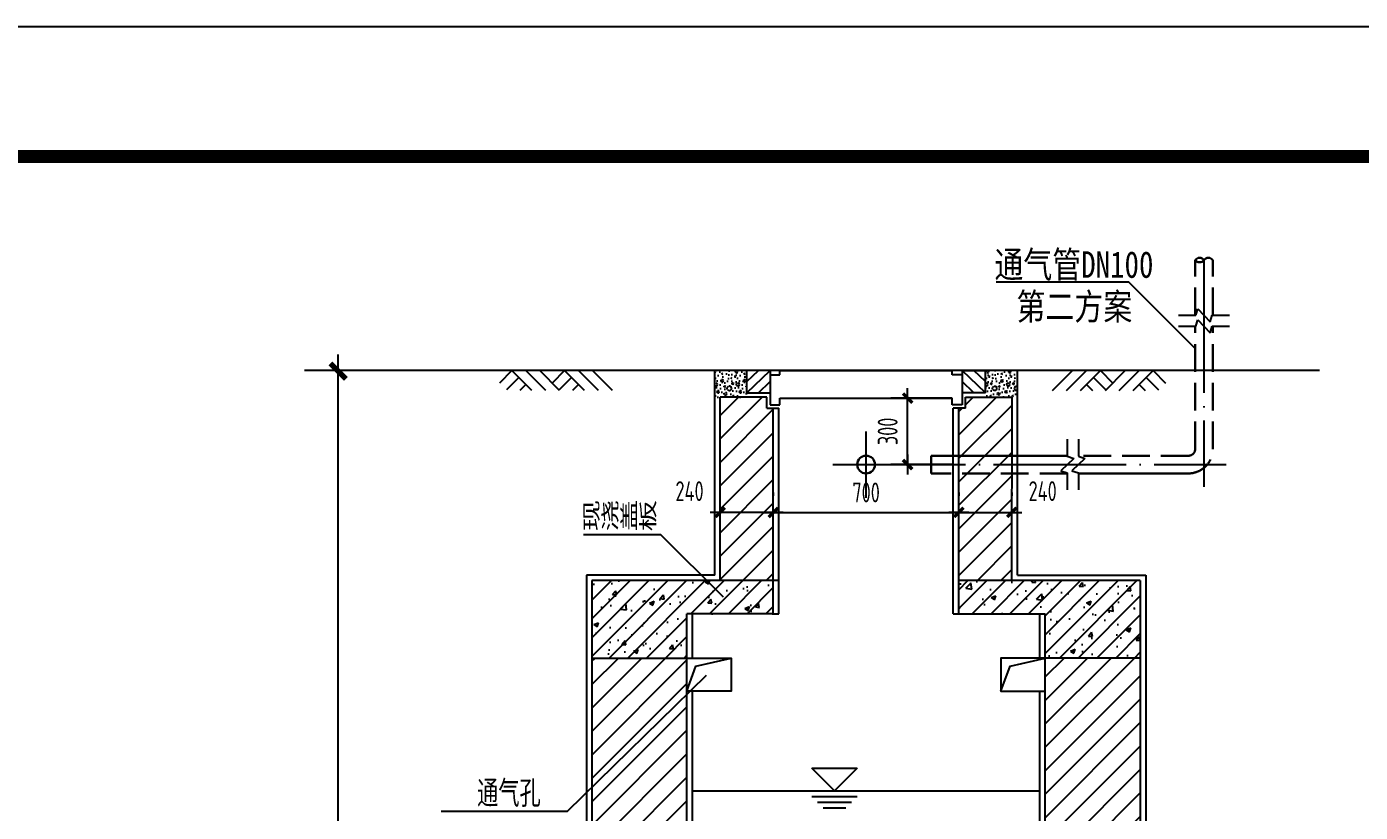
# Model space of a CAD drawing. Header units: millimetres. Extents: x -807114 to -50119, y -468455 to -61603.
# Drawn here: x -63008 to -56563, y -214538 to -210743 of the extents above; entities that cross this region are included whole.
import ezdxf

# ---------------------------------------------------------------- set-up
doc = ezdxf.new("R2010")
doc.units = ezdxf.units.MM
doc.header["$LTSCALE"] = 1000
doc.linetypes.add('DASH', pattern=[0.35, 0.25, -0.1])
doc.linetypes.add('DOTE', pattern=[2.42, 2, -0.2, 0.02, -0.2])
for name, color, linetype in [('Anno-Note', 241, 'Continuous'), ('DIM_给水', 3, 'Continuous'), ('DOTE', 8, 'DOTE'), ('OTHER', 7, 'Continuous'), ('PUB_DIM', 3, 'Continuous'), ('PUB_TEXT', 3, 'Continuous'), ('PUB_TITLE', 4, 'Continuous'), ('WALL', 9, 'Continuous')]:
    doc.layers.add(name, color=color, linetype=linetype)
doc.layers.add('水管', color=130, linetype='Continuous', lineweight=30)
doc.styles.add('_HZDX', font='txt.shx', dxfattribs={"width": 0.8, "bigfont": '@1hztxt.shx'})
doc.styles.add('DIM_FONT', font='tssdeng.shx', dxfattribs={"width": 0.7, "bigfont": 'tssdchn.shx'})
doc.styles.add('HZDX', font='simplex.shx', dxfattribs={"width": 0.7, "bigfont": 'HZTXT.SHX'})
doc.styles.add('宋体', font='simsun.ttc', dxfattribs={"width": 0.8})
doc.dimstyles.new('DIMB50', dxfattribs={"dimscale": 0.5, "dimtxt": 300, "dimasz": 1, "dimexe": 250, "dimexo": 300, "dimgap": 150, "dimtad": 1, "dimdec": 0, "dimzin": 0, "dimdsep": 46, "dimtxsty": 'DIM_FONT', "dimblk": '_DIMX', "dimcen": 0.09, "dimse2": 1, "dimclrt": 7, "dimadec": 0, "dimazin": 0, "dimtfac": 1, "dimtdec": 0, "dimtix": 1, "dimtmove": 2, "dimatfit": 3, "dimldrblk": '_DIMX', "dimfxl": 1, "dimtolj": 1, "dimtzin": 0, "dimarcsym": 0})
doc.dimstyles.new('DIMN30', dxfattribs={"dimscale": 0.3, "dimtxt": 300, "dimasz": 1, "dimexe": 250, "dimexo": 300, "dimgap": 150, "dimtad": 1, "dimdec": 0, "dimzin": 0, "dimdsep": 46, "dimtxsty": 'DIM_FONT', "dimblk": '_DIMX', "dimcen": 0.09, "dimclrt": 7, "dimadec": 0, "dimazin": 0, "dimtfac": 1, "dimtdec": 0, "dimtix": 1, "dimtmove": 2, "dimatfit": 3, "dimldrblk": '_DIMX', "dimfxl": 1, "dimtolj": 1, "dimtzin": 0, "dimarcsym": 0})
pattern_1 = [(45, (-18515.66, -11052.65), (-53.033, 53.033), [])]
pattern_2 = [(45, (-18515.663, -11052.65), (-42.42641, 42.42641), []), (50, (-18515.66, -11052.65), (215.178, -18.8256), [22.5, -247.5]), (355, (-18515.66, -11052.65), (-41.6254, 225.6576), [18, -198]), (100.4514, (-18497.73, -11054.22), (173.5528, 206.8319), [19.122, -210.3426]), (46.1842, (-18515.66, -10992.65), (320.1723, -49.6557), [33.75, -371.25]), (96.6356, (-18488.98, -10996.8), (280.3988, 292.2354), [28.683, -315.514]), (351.1842, (-18515.66, -10992.65), (280.3986, 292.2356), [27, -297]), (21, (-18485.66, -11007.65), (179.0721, -120.7857), [22.5, -247.5]), (326, (-18485.66, -11007.65), (72.9946, 217.545), [18, -198]), (71.4514, (-18470.74, -11017.72), (252.0668, 96.7591), [19.122, -210.3426]), (37.5, (-18515.66, -11052.65), (3.64796, 99.86816), [0, -195.6, 0, -201, 0, -198.75]), (7.5, (-18515.66, -11052.65), (78.92086, 118.3235), [0, -114.6, 0, -191.1, 0, -75.75]), (327.5, (-18582.56, -11052.65), (160.14673, -6.76646), [0, -75, 0, -234, 0, -310.5]), (317.5, (-18612.56, -11052.65), (174.95585, 30.0315), [0, -97.5, 0, -155.4, 0, -220.5])]

# ---------------------------------------------------------------- blocks, each defined once
blk = doc.blocks.new('_DIMX')
blk.add_line((-150, 0), (150, 0))
at = {"const_width": 50}
blk.add_lwpolyline([(-70, -70), (70, 70)], dxfattribs=at)
blk = doc.blocks.new('*D9406')
at = {"layer": 'Defpoints', "color": 0}
for p in [(225, 7360.2), (1175, 7360.2), (1175, 2960.7)]:
    blk.add_point(p, dxfattribs=at)
at = {"layer": 'PUB_DIM', "color": 0, "lineweight": -2}
for p, q in [((225, 2961.2), (225, 7359.7)), ((1025, 2960.7), (100, 2960.7))]:
    blk.add_line(p, q, dxfattribs=at)
at = {"layer": 'PUB_DIM', "color": 0, "linetype": 'ByBlock', "lineweight": -2, "xscale": 0.5, "yscale": 0.5, "zscale": 0.5}
for p, rotation in [((225, 7360.2), 90), ((225, 2960.7), 270)]:
    blk.add_blockref('_DIMX', p, dxfattribs=dict(at, rotation=rotation))
at = {"layer": 'PUB_DIM', "color": 7, "insert": (75, 5160.4), "char_height": 150, "attachment_point": 5, "rotation": 90, "style": 'DIM_FONT'}
blk.add_mtext('\\A1;H+h', dxfattribs=at)
blk = doc.blocks.new('*D9407')
at = {"layer": 'Defpoints', "color": 0}
for p in [(2192.7, 6721.9), (3031.7, 6721.9), (3031.7, 6721.9)]:
    blk.add_point(p, dxfattribs=at)
at = {"layer": 'PUB_DIM', "color": 0, "lineweight": -2}
for p, q in [((2192.7, 6811.9), (2192.7, 6796.9)), ((3031.7, 6811.9), (3031.7, 6796.9)), ((2193, 6721.9), (3031.4, 6721.9))]:
    blk.add_line(p, q, dxfattribs=at)
at = {"layer": 'PUB_DIM', "color": 0, "linetype": 'ByBlock', "lineweight": -2, "xscale": 0.3, "yscale": 0.3, "zscale": 0.3, "rotation": 180}
blk.add_blockref('_DIMX', (2192.7, 6721.9), dxfattribs=at)
at = {"layer": 'PUB_DIM', "color": 0, "linetype": 'ByBlock', "lineweight": -2, "xscale": 0.3, "yscale": 0.3, "zscale": 0.3}
blk.add_blockref('_DIMX', (3031.7, 6721.9), dxfattribs=at)
at = {"layer": 'PUB_DIM', "color": 7, "insert": (2612.2, 6811.9), "char_height": 90, "attachment_point": 5, "style": 'DIM_FONT'}
blk.add_mtext('\\A1;700', dxfattribs=at)
blk = doc.blocks.new('*D9408')
at = {"layer": 'Defpoints', "color": 0}
for p in [(3031.7, 6721.9), (3271.7, 6721.9), (3271.7, 6721.9)]:
    blk.add_point(p, dxfattribs=at)
at = {"layer": 'PUB_DIM', "color": 0, "lineweight": -2}
for p, q in [((3031.7, 6811.9), (3031.7, 6796.9)), ((3271.7, 6811.9), (3271.7, 6796.9)), ((3032, 6721.9), (3271.4, 6721.9))]:
    blk.add_line(p, q, dxfattribs=at)
at = {"layer": 'PUB_DIM', "color": 0, "linetype": 'ByBlock', "lineweight": -2, "xscale": 0.3, "yscale": 0.3, "zscale": 0.3, "rotation": 180}
blk.add_blockref('_DIMX', (3031.7, 6721.9), dxfattribs=at)
at = {"layer": 'PUB_DIM', "color": 0, "linetype": 'ByBlock', "lineweight": -2, "xscale": 0.3, "yscale": 0.3, "zscale": 0.3}
blk.add_blockref('_DIMX', (3271.7, 6721.9), dxfattribs=at)
at = {"layer": 'PUB_DIM', "color": 7, "insert": (3410.6, 6817.9), "char_height": 90, "attachment_point": 5, "style": 'DIM_FONT'}
blk.add_mtext('\\A1;240', dxfattribs=at)
blk = doc.blocks.new('*D9409')
at = {"layer": 'Defpoints', "color": 0}
for p in [(1952.7, 6721.9), (1952.7, 6721.9), (2192.7, 6721.9)]:
    blk.add_point(p, dxfattribs=at)
at = {"layer": 'PUB_DIM', "color": 0, "lineweight": -2}
for p, q in [((2192.4, 6721.9), (1953, 6721.9)), ((1952.7, 6631.9), (1952.7, 6646.9)), ((2192.7, 6631.9), (2192.7, 6646.9))]:
    blk.add_line(p, q, dxfattribs=at)
at = {"layer": 'PUB_DIM', "color": 0, "linetype": 'ByBlock', "lineweight": -2, "xscale": 0.3, "yscale": 0.3, "zscale": 0.3, "rotation": 180}
blk.add_blockref('_DIMX', (1952.7, 6721.9), dxfattribs=at)
at = {"layer": 'PUB_DIM', "color": 0, "linetype": 'ByBlock', "lineweight": -2, "xscale": 0.3, "yscale": 0.3, "zscale": 0.3}
blk.add_blockref('_DIMX', (2192.7, 6721.9), dxfattribs=at)
at = {"layer": 'PUB_DIM', "color": 7, "insert": (1813.8, 6817.9), "char_height": 90, "attachment_point": 5, "style": 'DIM_FONT'}
blk.add_mtext('\\A1;240', dxfattribs=at)
blk = doc.blocks.new('*D9415')
at = {"layer": 'Defpoints', "color": 0}
for p in [(2799.8, 7238), (3091.9, 7238), (3091.9, 6938)]:
    blk.add_point(p, dxfattribs=at)
at = {"layer": 'PUB_DIM', "color": 0, "lineweight": -2}
for p, q in [((3001.9, 7238), (2724.8, 7238)), ((2799.8, 6938.3), (2799.8, 7237.7)), ((3001.9, 6938), (2724.8, 6938))]:
    blk.add_line(p, q, dxfattribs=at)
at = {"layer": 'PUB_DIM', "color": 0, "linetype": 'ByBlock', "lineweight": -2, "xscale": 0.3, "yscale": 0.3, "zscale": 0.3}
for p, rotation in [((2799.8, 7238), 90), ((2799.8, 6938), 270)]:
    blk.add_blockref('_DIMX', p, dxfattribs=dict(at, rotation=rotation))
at = {"layer": 'PUB_DIM', "color": 7, "insert": (2709.8, 7088), "char_height": 90, "attachment_point": 5, "rotation": 90, "style": 'DIM_FONT'}
blk.add_mtext('\\A1;300', dxfattribs=at)
blk = doc.blocks.new('21421421414214')
at = {"layer": 'PUB_TITLE'}
for points in [[(1970238.7, -2753495.5), (2012595.8, -2753495.5), (2012595.8, -2723546), (1970238.7, -2723546)], [(1971801.4, -2752782.4), (2011882.7, -2752782.4), (2011882.7, -2724259.1), (1971801.4, -2724259.1)]]:
    blk.add_lwpolyline(points, close=True, dxfattribs=at)
at = {"layer": 'PUB_TITLE', "const_width": 71.3}
blk.add_lwpolyline([(1971801.4, -2752782.4), (2011882.7, -2752782.4), (2011882.7, -2724259.1), (1971801.4, -2724259.1)], close=True, dxfattribs=at)
blk = doc.blocks.new('321214214124124')
blk.add_blockref('21421421414214', (0, 0))
blk = doc.blocks.new('A$C0A7C5742')
at = {"layer": 'Anno-Note'}
h = blk.add_hatch(dxfattribs=at)
h.set_pattern_fill('AN32C', color=256, scale=100, style=0)
h.set_pattern_definition([(7e-15, (-8181.37, -11083.15), (50, 100), [0, -100]), (7e-15, (-8239.87, -11096.65), (50, 100), [0, -100]), (7e-15, (-8207.37, -11097.65), (50, 100), [0, -100]), (7e-15, (-8171.87, -11068.15), (50, 100), [0, -100]), (7e-15, (-8213.37, -11102.65), (50, 100), [0, -100]), (7e-15, (-8161.87, -11005.15), (50, 100), [0, -100]), (7e-15, (-8192.37, -11013.15), (50, 100), [0, -100]), (7e-15, (-8176.37, -11025.65), (50, 100), [0, -100]), (7e-15, (-8257.87, -11027.65), (50, 100), [0, -100]), (7e-15, (-8208.87, -11032.15), (50, 100), [0, -100]), (7e-15, (-8227.87, -11057.65), (50, 100), [0, -100]), (7e-15, (-8226.87, -11095.15), (50, 100), [0, -100]), (7e-15, (-8189.37, -11099.15), (50, 100), [0, -100]), (7e-15, (-8161.87, -11055.15), (50, 100), [0, -100]), (7e-15, (-8255.37, -11070.65), (50, 100), [0, -100]), (7e-15, (-8246.87, -11053.65), (50, 100), [0, -100]), (7e-15, (-8207.87, -11060.65), (50, 100), [0, -100]), (7e-15, (-8221.87, -11075.15), (50, 100), [0, -100]), (7e-15, (-8229.87, -11042.15), (50, 100), [0, -100]), (7e-15, (-8217.37, -11004.65), (50, 100), [0, -100]), (7e-15, (-8251.37, -11091.65), (50, 100), [0, -100]), (7e-15, (-8196.37, -11025.15), (50, 100), [0, -100]), (7e-15, (-8242.87, -11023.65), (50, 100), [0, -100]), (7e-15, (-8250.87, -11010.65), (50, 100), [0, -100]), (130.601294, (-8168.0165, -11036.461), (-249.9999977, 300.0000018), [4.39026, -1839.5186]), (18.43495, (-8175.16, -11034.556), (250, 100), [4.51754, -627.938]), (90, (-8175.16, -11038.84), (50, 100), [4.2857, -195.7143]), (161.56505, (-8170.874, -11040.27), (-250.000002, 99.999993), [4.51754, -627.938]), (53.1301, (-8170.874, -11040.27), (50, 100), [4.7619, -495.2381]), (135, (-8167.064, -11091.223), (-50.000006, 99.999993), [4.0406, -278.8021]), (45, (-8172.78, -11091.223), (50, 100), [4.0406, -278.8021]), (135, (-8169.92, -11094.08), (-50.000006, 99.999993), [4.0406, -278.8021]), (45, (-8169.92, -11094.08), (50, 100), [4.0406, -278.8021]), (116.56505, (-8215.16, -11024.08), (-7e-06, 200), [5.32397, -106.4794]), (180, (-8217.54, -11019.32), (-50, 100), [5.7143, -94.2857]), (63.43495, (-8225.64, -11024.08), (8e-08, 200), [5.32397, -106.4794]), (116.56505, (-8223.255, -11028.84), (-7e-06, 200), [5.32397, -106.4794]), (7e-15, (-8223.25, -11028.84), (50, 100), [5.7143, -94.2857]), (63.43495, (-8217.54, -11028.84), (8e-08, 200), [5.32397, -106.4794]), (107.102728, (-8177.5404, -11057.8893), (-149.9999946, 500.0000019), [6.4769, -2713.8172]), (143.972626, (-8179.445, -11051.699), (-949.9999893, 700.0000002), [6.4769, -1353.6701]), (180, (-8184.68, -11047.89), (-50, 100), [6.19048, -93.8095]), (36.027373, (-8196.112, -11051.699), (949.9999943, 699.9999934), [6.4769, -1353.6701]), (71.56505, (-8198.017, -11057.413), (150.000001, 500), [6.0234, -626.43214]), (107.102728, (-8196.1118, -11063.6036), (-149.9999946, 500.0000019), [6.4769, -2713.8172]), (143.972626, (-8190.874, -11067.413), (-949.9999893, 700.0000002), [6.4769, -1353.6701]), (7e-15, (-8190.87, -11067.41), (50, 100), [6.19048, -93.8095]), (36.027373, (-8184.683, -11067.413), (949.9999943, 699.9999934), [6.4769, -1353.6701]), (71.56505, (-8179.445, -11063.604), (150.000001, 500), [6.0234, -626.43214]), (150.25512, (-8176.588, -11011.223), (-150, 99.999999), [3.83917, -802.3866]), (90, (-8179.92, -11013.127), (50, 100), [3.80952, -196.19047]), (29.74488, (-8179.921, -11013.127), (150, 99.9999995), [3.83917, -802.3866]), (116.56505, (-8199.92, -11082.175), (-7e-06, 200), [5.32397, -106.4794]), (168.690067, (-8202.302, -11077.413), (-450.000001, 99.9999976), [4.8562, -1014.9476]), (41.185925, (-8210.8737, -11079.794), (1249.9999962, 1099.9999937), [5.06197, -2120.9671]), (90, (-8210.874, -11084.556), (50, 100), [4.7619, -195.2381]), (138.814074, (-8207.064, -11087.8893), (-1249.9999815, 1100.0000103), [5.06197, -2120.9671]), (16.699244, (-8207.064, -11087.8893), (1649.9999972, 499.9999976), [4.97157, -2083.0897]), (60.945396, (-8202.3023, -11086.4607), (50.0000002, 99.9999997), [4.9027, -2054.2233]), (109.983106, (-8241.826, -11040.2703), (-250.0000013, 699.99999924), [5.57367, -2335.3663]), (155.556045, (-8243.731, -11035.032), (-650.0000031, 299.99999404), [5.75383, -2410.8553]), (24.443955, (-8254.207, -11035.032), (650.0000009, 299.9999988), [5.75383, -2410.8553]), (70.016893, (-8256.1118, -11040.2703), (250.00000115, 699.9999994), [5.57367, -2335.3663]), (109.983106, (-8254.207, -11045.5084), (-250.0000013, 699.99999924), [5.57367, -2335.3663]), (160.016893, (-8248.969, -11047.413), (-250.0000012, 99.999996), [5.57367, -1164.8963]), (19.983107, (-8248.969, -11047.413), (249.9999997, 100.0000002), [5.57367, -1164.8963]), (70.016893, (-8243.731, -11045.5084), (250.00000115, 699.9999994), [5.57367, -2335.3663]), (122.005383, (-8204.683, -11049.318), (-50.000007, 99.999995), [4.49237, -938.90574]), (18.43495, (-8211.35, -11046.937), (250, 100), [4.51754, -627.938]), (90, (-8211.35, -11051.223), (50, 100), [4.2857, -195.7143]), (161.56505, (-8207.064, -11052.651), (-250.000002, 99.999993), [4.51754, -627.938]), (54.462322, (-8207.064, -11052.651), (349.9999998, 499.9999997), [4.09634, -1716.3687]), (116.56505, (-8233.73, -11073.6), (-7e-06, 200), [5.32397, -106.4794]), (180, (-8236.11, -11068.84), (-50, 100), [5.2381, -94.7619]), (59.036243, (-8244.207, -11073.604), (50, 99.9999995), [5.5533, -1160.637]), (120.963756, (-8241.35, -11078.3655), (-50.000007, 99.9999954), [5.5533, -1160.637]), (7e-15, (-8241.35, -11078.37), (50, 100), [5.2381, -94.7619]), (63.43495, (-8236.11, -11078.366), (8e-08, 200), [5.32397, -106.4794])])
h.paths.add_polyline_path([(2072.7, 7363), (1927.7, 7363), (1927.7, 7243), (1952.7, 7243), (2072.7, 7243), (2072.7, 7263)])
h = blk.add_hatch(dxfattribs=at)
h.set_pattern_fill('AN32C', color=256, scale=100, style=0)
h.set_pattern_definition([(180, (13405.77, -11083.15), (-50, 100), [0, -100]), (180, (13464.27, -11096.65), (-50, 100), [0, -100]), (180, (13431.77, -11097.65), (-50, 100), [0, -100]), (180, (13396.27, -11068.15), (-50, 100), [0, -100]), (180, (13437.77, -11102.65), (-50, 100), [0, -100]), (180, (13386.27, -11005.15), (-50, 100), [0, -100]), (180, (13416.77, -11013.15), (-50, 100), [0, -100]), (180, (13400.77, -11025.65), (-50, 100), [0, -100]), (180, (13482.27, -11027.65), (-50, 100), [0, -100]), (180, (13433.27, -11032.15), (-50, 100), [0, -100]), (180, (13452.27, -11057.65), (-50, 100), [0, -100]), (180, (13451.27, -11095.15), (-50, 100), [0, -100]), (180, (13413.77, -11099.15), (-50, 100), [0, -100]), (180, (13386.27, -11055.15), (-50, 100), [0, -100]), (180, (13479.77, -11070.65), (-50, 100), [0, -100]), (180, (13471.27, -11053.65), (-50, 100), [0, -100]), (180, (13432.27, -11060.65), (-50, 100), [0, -100]), (180, (13446.27, -11075.15), (-50, 100), [0, -100]), (180, (13454.27, -11042.15), (-50, 100), [0, -100]), (180, (13441.77, -11004.65), (-50, 100), [0, -100]), (180, (13475.77, -11091.65), (-50, 100), [0, -100]), (180, (13420.77, -11025.15), (-50, 100), [0, -100]), (180, (13467.27, -11023.65), (-50, 100), [0, -100]), (180, (13475.27, -11010.65), (-50, 100), [0, -100]), (49.398706, (13392.4086, -11036.461), (249.9999977, 300.0000018), [4.39026, -1839.5186]), (161.56505, (13399.551, -11034.556), (-250, 100), [4.51754, -627.938]), (90, (13399.55, -11038.84), (-50, 100), [4.2857, -195.7143]), (18.43495, (13395.266, -11040.27), (250.000002, 99.999993), [4.51754, -627.938]), (126.8699, (13395.266, -11040.27), (-50, 100), [4.7619, -495.2381]), (45, (13391.456, -11091.223), (50.000006, 99.999993), [4.0406, -278.8021]), (135, (13397.17, -11091.223), (-50, 100), [4.0406, -278.8021]), (45, (13394.313, -11094.08), (50.000006, 99.999993), [4.0406, -278.8021]), (135, (13394.313, -11094.08), (-50, 100), [4.0406, -278.8021]), (63.43495, (13439.55, -11024.08), (7e-06, 200), [5.32397, -106.4794]), (7e-15, (13441.93, -11019.32), (50, 100), [5.7143, -94.2857]), (116.56505, (13450.03, -11024.08), (-8e-08, 200), [5.32397, -106.4794]), (63.43495, (13447.65, -11028.84), (7e-06, 200), [5.32397, -106.4794]), (180, (13447.65, -11028.84), (-50, 100), [5.7143, -94.2857]), (116.56505, (13441.93, -11028.84), (-8e-08, 200), [5.32397, -106.4794]), (72.897272, (13401.9324, -11057.8893), (149.9999946, 500.0000019), [6.4769, -2713.8172]), (36.027374, (13403.837, -11051.699), (949.9999893, 700.0000002), [6.4769, -1353.6701]), (7e-15, (13409.08, -11047.89), (50, 100), [6.19048, -93.8095]), (143.972627, (13420.504, -11051.699), (-949.9999943, 699.9999934), [6.4769, -1353.6701]), (108.43495, (13422.409, -11057.413), (-150.000001, 500), [6.0234, -626.43214]), (72.897272, (13420.504, -11063.6036), (149.9999946, 500.0000019), [6.4769, -2713.8172]), (36.027374, (13415.266, -11067.413), (949.9999893, 700.0000002), [6.4769, -1353.6701]), (180, (13415.27, -11067.41), (-50, 100), [6.19048, -93.8095]), (143.972627, (13409.075, -11067.413), (-949.9999943, 699.9999934), [6.4769, -1353.6701]), (108.43495, (13403.837, -11063.604), (-150.000001, 500), [6.0234, -626.43214]), (29.74488, (13400.98, -11011.223), (150, 99.999999), [3.83917, -802.3866]), (90, (13404.313, -11013.127), (-50, 100), [3.80952, -196.19047]), (150.25512, (13404.313, -11013.127), (-150, 99.9999995), [3.83917, -802.3866]), (63.43495, (13424.31, -11082.175), (7e-06, 200), [5.32397, -106.4794]), (11.309933, (13426.694, -11077.413), (450.000001, 99.9999976), [4.8562, -1014.9476]), (138.814075, (13435.2657, -11079.794), (-1249.9999962, 1099.9999937), [5.06197, -2120.9671]), (90, (13435.266, -11084.556), (-50, 100), [4.7619, -195.2381]), (41.185926, (13431.456, -11087.8893), (1249.9999815, 1100.0000103), [5.06197, -2120.9671]), (163.300756, (13431.456, -11087.8893), (-1649.9999972, 499.9999976), [4.97157, -2083.0897]), (119.054604, (13426.6943, -11086.4607), (-50.0000002, 99.9999997), [4.9027, -2054.2233]), (70.016894, (13466.218, -11040.2703), (250.0000013, 699.99999924), [5.57367, -2335.3663]), (24.443955, (13468.123, -11035.032), (650.0000031, 299.99999404), [5.75383, -2410.8553]), (155.556045, (13478.599, -11035.032), (-650.0000009, 299.9999988), [5.75383, -2410.8553]), (109.983107, (13480.504, -11040.2703), (-250.00000115, 699.9999994), [5.57367, -2335.3663]), (70.016894, (13478.599, -11045.5084), (250.0000013, 699.99999924), [5.57367, -2335.3663]), (19.983107, (13473.361, -11047.413), (250.0000012, 99.999996), [5.57367, -1164.8963]), (160.016894, (13473.361, -11047.413), (-249.9999997, 100.0000002), [5.57367, -1164.8963]), (109.983107, (13468.123, -11045.5084), (-250.00000115, 699.9999994), [5.57367, -2335.3663]), (57.994617, (13429.075, -11049.318), (50.000007, 99.999995), [4.49237, -938.90574]), (161.56505, (13435.742, -11046.937), (-250, 100), [4.51754, -627.938]), (90, (13435.74, -11051.223), (-50, 100), [4.2857, -195.7143]), (18.43495, (13431.456, -11052.651), (250.000002, 99.999993), [4.51754, -627.938]), (125.537678, (13431.456, -11052.651), (-349.9999998, 499.9999997), [4.09634, -1716.3687]), (63.43495, (13458.12, -11073.6), (7e-06, 200), [5.32397, -106.4794]), (7e-15, (13460.5, -11068.84), (50, 100), [5.2381, -94.7619]), (120.963757, (13468.599, -11073.604), (-50, 99.9999995), [5.5533, -1160.637]), (59.036244, (13465.742, -11078.3655), (50.000007, 99.9999954), [5.5533, -1160.637]), (180, (13465.74, -11078.37), (-50, 100), [5.2381, -94.7619]), (116.56505, (13460.5, -11078.366), (-8e-08, 200), [5.32397, -106.4794])])
h.paths.add_polyline_path([(3151.7, 7363), (3296.7, 7363), (3296.7, 7243), (3271.7, 7243), (3151.7, 7243), (3151.7, 7263)])
h = blk.add_hatch(dxfattribs=at)
h.set_pattern_fill('ANSI31', color=256, scale=600, style=0)
h.set_pattern_definition([(45, (-18303.66, -11052.65), (-53.033, 53.033), [])])
h.paths.add_polyline_path([(1952.7, 6413.5), (2192.7, 6413.5), (2192.7, 7193), (2162.7, 7193), (2162.7, 7243), (1952.1, 7243)])
h = blk.add_hatch(dxfattribs=at)
h.set_pattern_fill('ANSI31', color=256, scale=600, style=0)
h.set_pattern_definition(pattern_1)
h.paths.add_polyline_path([(3272.3, 7243), (3061.7, 7243), (3061.7, 7193), (3031.7, 7193), (3031.7, 6413.5), (3271.7, 6413.5)])
h = blk.add_hatch(dxfattribs=at)
h.set_pattern_fill('AN31C', color=256, scale=300, style=0)
h.set_pattern_definition(pattern_2)
h.paths.add_polyline_path([(1372.2, 6413.5), (1372.2, 6063.5), (1802.2, 6063.5), (1802.2, 6263.5), (2192.7, 6263.5), (2192.7, 6413.5)])
h = blk.add_hatch(dxfattribs=at)
h.set_pattern_fill('AN31C', color=256, scale=300, style=0)
h.set_pattern_definition(pattern_2)
h.paths.add_polyline_path([(3852.2, 6413.5), (3852.2, 6063.5), (3422.2, 6063.5), (3422.2, 6263.5), (3031.7, 6263.5), (3031.7, 6413.5)])
h = blk.add_hatch(dxfattribs=at)
h.set_pattern_fill('ANSI31', color=256, scale=600, style=0)
h.set_pattern_definition(pattern_1)
h.paths.add_polyline_path([(1372.2, 3263.5), (1802.2, 3263.5), (1802.2, 4613.5), (1372.2, 4613.5)])
h.paths.add_polyline_path([(1802.2, 6063.5), (1372.2, 6063.5), (1372.2, 4853.5), (1802.2, 4853.5)])
h = blk.add_hatch(dxfattribs=at)
h.set_pattern_fill('ANSI31', color=256, scale=600, style=0)
h.set_pattern_definition(pattern_1)
h.paths.add_polyline_path([(3852.2, 3263.5), (3422.2, 3263.5), (3422.2, 4613.5), (3852.2, 4613.5)])
h.paths.add_polyline_path([(3422.2, 6063.5), (3852.2, 6063.5), (3852.2, 4853.5), (3422.2, 4853.5)])
for p, q in [((4662.6, 7363), (72.2, 7363)), ((1927.7, 6438.5), (1927.7, 7363)), ((3296.7, 6438.5), (3296.7, 7363)), ((2217.7, 6263.5), (2217.7, 7193)), ((3006.7, 6263.5), (3006.7, 7193)), ((1927.7, 6438.5), (1347.2, 6438.5)), ((3296.7, 6438.5), (3877.2, 6438.5)), ((1827.2, 6063.5), (1827.2, 6263.5)), ((2192.7, 6263.5), (2217.7, 6263.5)), ((3006.7, 6263.5), (3031.7, 6263.5)), ((3397.2, 6063.5), (3397.2, 6263.5)), ((1827.2, 3318.5), (1827.2, 5913.5)), ((3397.2, 3318.5), (3397.2, 5913.5)), ((1827.2, 5463.5), (3397.2, 5463.5))]:
    blk.add_line(p, q)
for points in [[(4100.2, 7462.6), (3800.3, 7762.3), (3200.3, 7762.3)], [(1967.8, 6338.5), (1683.7, 6620.9), (1333.7, 6620.9)], [(1347.2, 6438.5), (1347.2, 3263.5)], [(3877.2, 6438.5), (3877.2, 3263.5)], [(1802.2, 6063.5), (2002.2, 6063.5), (2002.2, 5913.5), (1802.2, 5913.5)], [(1802.2, 5913.5), (1843, 6026.5), (2002.2, 6063.5)], [(3422.2, 6063.5), (3222.2, 6063.5), (3222.2, 5913.5), (3422.2, 5913.5)], [(3222.2, 5913.5), (3263, 6026.5), (3422.2, 6063.5)], [(1888.4, 5984.8), (1259.8, 5370.4), (690.5, 5370.4)]]:
    blk.add_lwpolyline(points)
for p, q in [((1010.3, 7363), (954, 7306.7)), ((1100.3, 7273), (1010.3, 7363)), ((1163.3, 7273), (1073.3, 7363)), ((1226.3, 7273), (1136.3, 7363)), ((1248.8, 7363), (1192.5, 7306.7)), ((1338.8, 7273), (1248.8, 7363)), ((1401.8, 7273), (1311.8, 7363)), ((1464.8, 7273), (1374.8, 7363)), ((2072.7, 7263), (2177.7, 7363)), ((2072.7, 7313), (2125.2, 7363)), ((3151.7, 7263), (3046.7, 7363)), ((3151.7, 7313), (3099.2, 7363)), ((3455.7, 7273), (3545.7, 7363)), ((3518.7, 7273), (3608.7, 7363)), ((3581.7, 7273), (3671.7, 7363)), ((3671.7, 7363), (3728, 7306.7)), ((3694.2, 7273), (3784.2, 7363)), ((3757.2, 7273), (3847.2, 7363)), ((3820.2, 7273), (3910.2, 7363)), ((3910.2, 7363), (3966.5, 7306.7)), ((1041.8, 7331.5), (985.5, 7275.2)), ((1073.3, 7300), (1046.3, 7273)), ((1280.3, 7331.5), (1224, 7275.2)), ((1311.8, 7300), (1284.8, 7273)), ((2125.2, 7263), (2177.7, 7313)), ((3099.2, 7263), (3046.7, 7313)), ((3608.7, 7300), (3635.7, 7273)), ((3640.2, 7331.5), (3696.5, 7275.2)), ((3847.2, 7300), (3874.2, 7273)), ((3878.7, 7331.5), (3935, 7275.2)), ((2192.7, 7193), (2217.7, 7193)), ((3031.7, 7193), (3006.7, 7193))]:
    blk.add_line(p, q, dxfattribs=at)
at = {"layer": 'DOTE', "ltscale": 0.3}
for p, q in [((4140.2, 7862.6), (4140.2, 6838)), ((2612.2, 6788), (2612.2, 7088)), ((2462.2, 6938), (4240.2, 6938))]:
    blk.add_line(p, q, dxfattribs=at)
at = {"layer": 'OTHER'}
for p, q in [((4025.5, 7613.3), (4102.9, 7613.3)), ((4102.9, 7613.3), (4112.2, 7642.6)), ((4112.2, 7642.6), (4168.2, 7584)), ((4168.2, 7584), (4177.5, 7613.3)), ((4177.5, 7613.3), (4254.9, 7613.3)), ((4025.5, 7563.3), (4102.9, 7563.3)), ((4102.8, 7563.1), (4112.1, 7592.4)), ((4112.1, 7592.4), (4168.1, 7533.8)), ((4168.1, 7533.8), (4177.5, 7563.3)), ((4177.5, 7563.3), (4254.9, 7563.3)), ((3522.2, 7052.6), (3522.2, 6975.3)), ((3572.2, 7052.6), (3572.2, 6975.3)), ((3551.3, 6966), (3492.7, 6910)), ((3522, 6975.4), (3551.3, 6966)), ((3601.5, 6966), (3542.9, 6910)), ((3572.2, 6975.3), (3601.5, 6966)), ((3492.7, 6910), (3522.2, 6900.6)), ((3522.2, 6900.6), (3522.2, 6823.3)), ((3542.9, 6910), (3572.2, 6900.6)), ((3572.2, 6900.6), (3572.2, 6823.3))]:
    blk.add_line(p, q, dxfattribs=at)
at = {"layer": 'PUB_DIM'}
for p, q in [((2469.1, 5463.5), (2367.1, 5565.5)), ((2367.1, 5565.5), (2571.1, 5565.5)), ((2571.1, 5565.5), (2469.1, 5463.5)), ((2367.1, 5438), (2571.1, 5438)), ((2392.6, 5412.5), (2545.6, 5412.5)), ((2418.1, 5387), (2520.1, 5387))]:
    blk.add_line(p, q, dxfattribs=at)
at = {"layer": 'WALL'}
for p, q in [((2072.7, 7263), (2072.7, 7363)), ((2177.7, 7363), (2072.7, 7363)), ((2177.7, 7363), (2177.7, 7208)), ((2222.7, 7343), (2222.7, 7363)), ((2222.7, 7363), (3001.7, 7363)), ((3001.7, 7343), (3001.7, 7363)), ((3046.7, 7363), (3046.7, 7208)), ((3046.7, 7363), (3151.7, 7363)), ((3151.7, 7263), (3151.7, 7363)), ((2177.7, 7343), (2222.7, 7343)), ((3046.7, 7343), (3001.7, 7343)), ((1952.7, 6413.5), (1952.1, 7243)), ((2162.7, 7243), (1952.7, 7243)), ((2072.7, 7263), (2177.7, 7263)), ((2162.7, 7193), (2162.7, 7243)), ((2222.7, 7208), (2222.7, 7238)), ((2222.7, 7238), (3001.7, 7238)), ((3001.7, 7208), (3001.7, 7238)), ((3151.7, 7263), (3046.7, 7263)), ((3061.7, 7243), (3271.7, 7243)), ((3061.7, 7193), (3061.7, 7243)), ((3271.7, 6413.5), (3272.3, 7243)), ((2162.7, 7193), (2192.7, 7193)), ((2177.7, 7208), (2222.7, 7208)), ((2192.7, 6263.5), (2192.7, 7193)), ((3046.7, 7208), (3001.7, 7208)), ((3061.7, 7193), (3031.7, 7193)), ((3031.7, 6263.5), (3031.7, 7193)), ((2217.7, 6413.5), (1372.2, 6413.5)), ((1372.2, 6413.5), (1372.2, 3263.5)), ((3852.2, 6413.5), (3031.7, 6413.5)), ((3852.2, 6413.5), (3852.2, 3263.5)), ((1802.2, 3263.5), (1802.2, 6263.5)), ((2192.7, 6263.5), (1802.2, 6263.5)), ((3031.7, 6263.5), (3422.2, 6263.5)), ((3422.2, 3263.5), (3422.2, 6263.5)), ((1372.2, 6063.5), (1802.2, 6063.5)), ((3852.2, 6063.5), (3422.2, 6063.5))]:
    blk.add_line(p, q, dxfattribs=at)
at = {"layer": '水管', "linetype": 'DASH', "ltscale": 0.5}
for p, q in [((4100.2, 7613.3), (4100.2, 7862.6)), ((4180.2, 7613.3), (4180.2, 7862.6)), ((4100.2, 7008), (4100.2, 7563.3)), ((4180.2, 7008), (4180.2, 7563.3)), ((2906.7, 6978), (2906.7, 6898)), ((4070.2, 6978), (3572.2, 6978)), ((3522.2, 6898), (2906.7, 6898))]:
    blk.add_line(p, q, dxfattribs=at)
at = {"layer": '水管'}
for p, q in [((3522.2, 6978), (2906.7, 6978)), ((4070.2, 6898), (3572.2, 6898))]:
    blk.add_line(p, q, dxfattribs=at)
for points in [[(4180.2, 7862.6, 0.505199), (4140.2, 7862.6, -0.505199), (4100.2, 7862.6)], [(4140.2, 7862.6, 0.505199), (4100.2, 7862.6)]]:
    blk.add_lwpolyline(points, format="xyb", dxfattribs=at)
blk.add_circle((2612.2, 6938), 40, dxfattribs=at)
at = {"layer": '水管', "linetype": 'DASH', "ltscale": 0.5}
for radius in [30, 110]:
    blk.add_arc((4070.2, 7008), radius, 270, 0, dxfattribs=at)
at = {"layer": 'PUB_TEXT'}
for s, style, width, p in [('通气管DN100', '宋体', 0.8, (3192.2, 7782.3)), ('第二方案', '宋体', 0.8, (3292.2, 7592.3)), ('现浇盖板', '_HZDX', 0.75, (1325.7, 6640.9)), ('通气孔', 'HZDX', 0.8, (852.9, 5390.4))]:
    blk.add_text(s, height=120, dxfattribs=dict(at, style=style, width=width)).set_placement(p)
at = {"layer": 'PUB_DIM'}
for p1, p2, distance, text, dimstyle, picture, middle in [((1175, 2960.7), (1175, 7360.2), 950, 'H+h', 'DIMB50', '*D9406', (75, 5160.4)), ((2192.7, 6721.9), (3031.7, 6721.9), 0, '700', 'DIMN30', '*D9407', (2612.2, 6811.9))]:
    dim = blk.add_aligned_dim(p1=p1, p2=p2, distance=distance, text=text, dimstyle=dimstyle, dxfattribs=at)
    dim.commit()
    dim.dimension.update_dxf_attribs({"geometry": picture, "text_midpoint": middle})
dim = blk.add_aligned_dim(p1=(3091.9, 6938), p2=(3091.9, 7238), distance=292.1, dimstyle='DIMN30', dxfattribs=at)
dim.commit()
dim.dimension.update_dxf_attribs({"geometry": '*D9415', "text_midpoint": (2709.8, 7088)})
for base, p1, p2, angle, picture, middle in [((1952.7, 6721.9), (2192.7, 6721.9), (1952.7, 6721.9), 180, '*D9409', (1813.8, 6817.9)), ((3271.7, 6721.9), (3031.7, 6721.9), (3271.7, 6721.9), 0, '*D9408', (3410.6, 6817.9))]:
    dim = blk.add_linear_dim(base=base, p1=p1, p2=p2, angle=angle, dimstyle='DIMN30', dxfattribs=at)
    dim.commit()
    dim.dimension.update_dxf_attribs({"geometry": picture, "text_midpoint": middle, "dimtype": 161})
blk = doc.blocks.new('化粪池大样图')
at = {"xscale": 1.068556769290367, "yscale": 1.068556769290367, "zscale": 1.068556769290367}
blk.add_blockref('A$C0A7C5742', (1135632.8, 387364), dxfattribs=at)

msp = doc.modelspace()

# ---------------------------------------------------------------- block references
at = {"layer": 'DIM_给水', "color": 1}
msp.add_blockref('化粪池大样图', (-1197375.8, -607636.1), dxfattribs=at)
at = {"layer": 'PUB_TITLE', "xscale": 0.8800000000000001, "yscale": 0.8800000000000001, "zscale": 0.8800000000000001}
msp.add_blockref('321214214124124', (-1821203.3, 2185977.3), dxfattribs=at)

doc.saveas('drawing.dxf')
